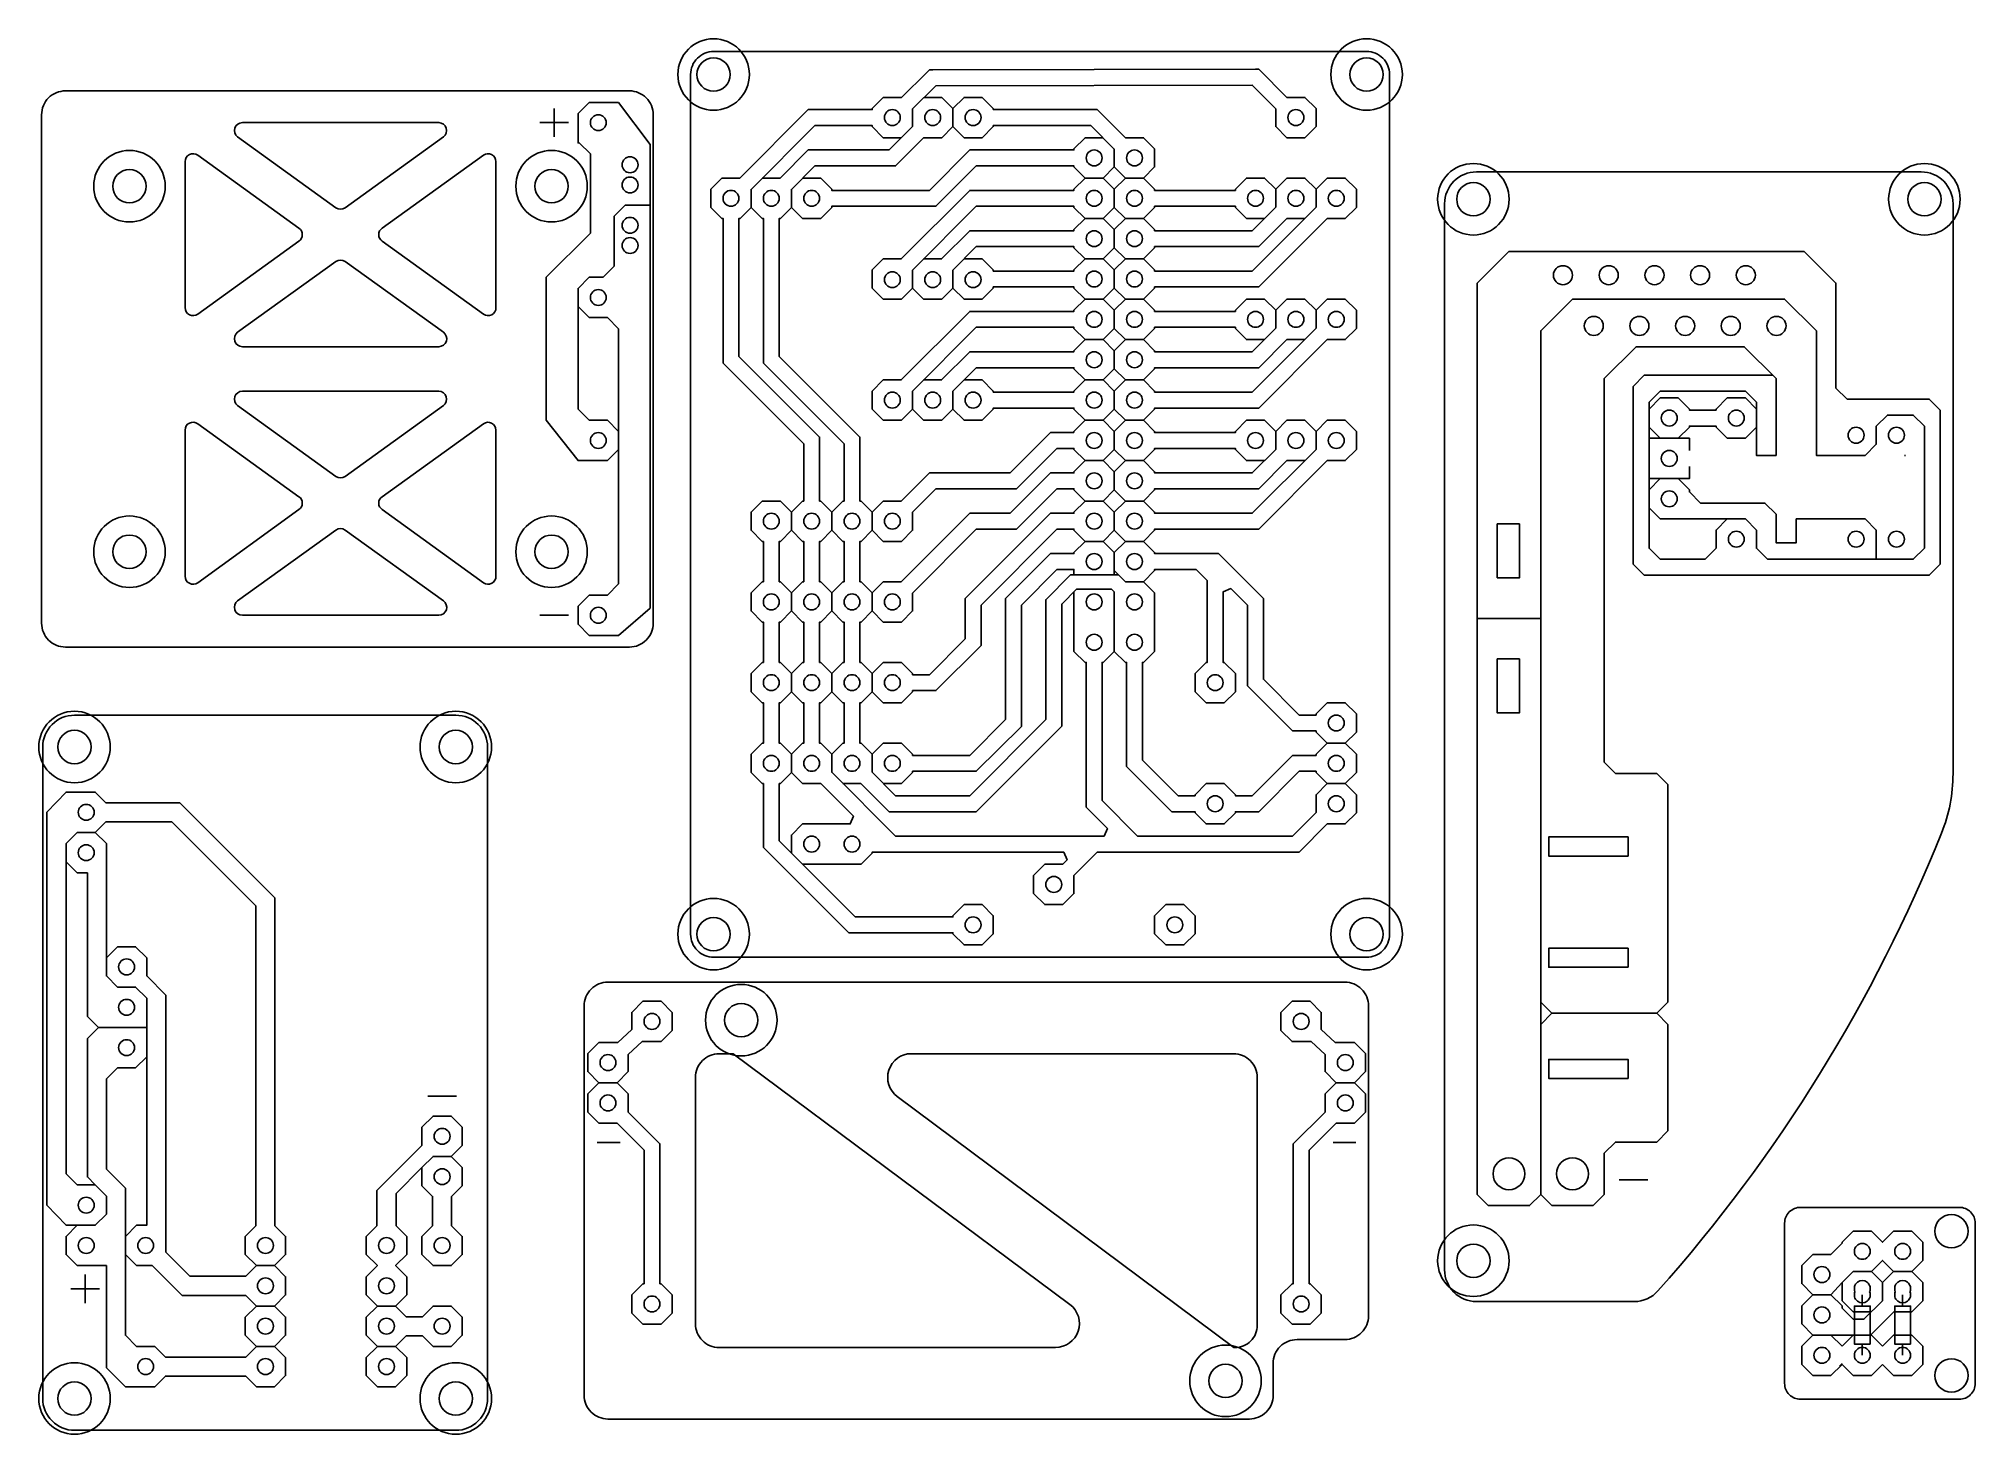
# Model space of a CAD drawing. Header units: inches. Extents: x 0 to 122, y 0 to 88.
import ezdxf

# ---------------------------------------------------------------- set-up
doc = ezdxf.new("R2010")
doc.units = ezdxf.units.IN
doc.header["$MEASUREMENT"] = 0
doc.layers.add('Circuit', color=30, linetype='Continuous')
doc.layers.add('Parts', color=3, linetype='Continuous')

msp = doc.modelspace()

# ---------------------------------------------------------------- linework, layer by layer
at = {"layer": 'Circuit'}
for p, q in [((32.44, 81.64), (32.44, 83.44)), ((31.54, 82.54), (33.34, 82.54)), ((102.06, 62.68), (101.36, 62.68)), ((117.43, 61.6), (117.5, 61.6)), ((102.06, 60.14), (101.36, 60.14)), ((109.35, 56.1), (109.35, 57.6)), ((31.54, 51.54), (33.34, 51.54)), ((94.54, 51.34), (90.54, 51.34)), ((24.49, 21.27), (26.29, 21.27)), ((35.16, 18.36), (36.59, 18.36)), ((82.91, 18.36), (81.48, 18.36)), ((99.48, 16.01), (101.28, 16.01)), ((2.92, 8.25), (2.92, 10.05)), ((2.02, 9.15), (3.82, 9.15)), ((110.97, 5.54), (111.67, 6.24)), ((111.67, 6.24), (112.81, 6.24)), ((112.81, 6.24), (113.51, 5.54)), ((113.51, 5.54), (114.21, 6.24)), ((114.21, 6.24), (115.35, 6.24)), ((115.35, 6.24), (116.05, 5.54)), ((116.05, 5.54), (116.75, 6.24)), ((116.75, 6.24), (117.89, 6.24)), ((117.89, 6.24), (118.59, 5.54)), ((110.97, 4.4), (110.97, 5.54)), ((118.59, 5.54), (118.59, 4.4)), ((111.67, 3.7), (110.97, 4.4)), ((112.81, 3.7), (111.67, 3.7)), ((113.51, 4.4), (112.81, 3.7)), ((113.51, 4.45), (113.34, 4.28)), ((114.21, 3.7), (113.51, 4.4)), ((115.35, 3.7), (114.21, 3.7)), ((116.05, 4.4), (115.35, 3.7)), ((116.75, 3.7), (116.05, 4.4)), ((117.89, 3.7), (116.75, 3.7)), ((118.59, 4.4), (117.89, 3.7))]:
    msp.add_line(p, q, dxfattribs=at)
for points in [[(85.03, 31.47), (85.03, 85.57, 0.414214), (83.58, 87.02), (42.48, 87.02, 0.414214), (41.03, 85.57), (41.03, 31.47, 0.414214), (42.48, 30.02), (83.58, 30.02, 0.414214)], [(38.68, 51.04), (38.68, 83.04, 0.414214), (37.18, 84.54), (1.68, 84.54, 0.414214), (0.18, 83.04), (0.18, 51.04, 0.414214), (1.68, 49.54), (37.18, 49.54, 0.414214)], [(12.82, 82.54, 0.728045), (12.52, 81.64), (18.71, 77.18, 0.322748), (19.29, 77.18), (25.47, 81.64, 0.728045), (25.18, 82.54)], [(16.38, 75.09, 0.512004), (16.38, 75.9), (10.01, 80.49, 0.61145), (9.21, 80.09), (9.21, 70.9, 0.61145), (10.01, 70.49)], [(21.61, 75.9, 0.512004), (21.61, 75.09), (27.99, 70.49, 0.61145), (28.78, 70.9), (28.78, 80.09, 0.61145), (27.99, 80.49)], [(120.49, 41.56), (120.49, 77.44, 0.414214), (118.49, 79.44), (90.49, 79.44, 0.414214), (88.49, 77.44), (88.49, 10.35, 0.414214), (90.49, 8.35), (100.43, 8.35, 0.214239), (101.92, 9.02, 0.086203), (119.77, 37.83, 0.095952)], [(25.47, 69.35, -0.728045), (25.18, 68.44), (12.82, 68.44, -0.728045), (12.52, 69.35), (18.71, 73.8, -0.322748), (19.29, 73.8)], [(25.47, 64.74, 0.728045), (25.18, 65.64), (12.82, 65.64, 0.728045), (12.52, 64.74), (18.71, 60.28, 0.322748), (19.29, 60.28)], [(16.38, 59, -0.512004), (16.38, 58.19), (10.01, 53.59, -0.61145), (9.21, 54), (9.21, 63.19, -0.61145), (10.01, 63.59)], [(21.61, 58.19, -0.512004), (21.61, 59), (27.99, 63.59, -0.61145), (28.78, 63.19), (28.78, 54, -0.61145), (27.99, 53.59)], [(12.82, 51.54, -0.728045), (12.52, 52.45), (18.71, 56.9, -0.322748), (19.29, 56.9), (25.47, 52.45, -0.728045), (25.18, 51.54)], [(2.25, 45.25), (26.25, 45.25, -0.414214), (28.25, 43.25), (28.25, 2.25, -0.414214), (26.25, 0.25), (2.25, 0.25, -0.414214), (0.25, 2.25), (0.25, 43.25, -0.414214)], [(82.2, 5.96, 0.414214), (83.7, 7.46), (83.7, 26.95, 0.414214), (82.2, 28.45), (35.83, 28.45, 0.414214), (34.33, 26.95), (34.33, 2.46, 0.414214), (35.83, 0.96), (76.2, 0.96, 0.414214), (77.7, 2.46), (77.7, 4.46, -0.414214), (79.2, 5.96)], [(43.71, 23.95), (42.83, 23.95, 0.414214), (41.33, 22.45), (41.33, 6.96, 0.414214), (42.83, 5.46), (64, 5.46, 0.722034), (64.9, 8.17)], [(54.93, 23.95, 0.722034), (54.04, 21.25), (75.23, 5.46), (75.3, 5.46, 0.414214), (76.7, 6.86), (76.7, 22.45, 0.414214), (75.2, 23.95)], [(120.89, 14.28), (110.89, 14.28, 0.414214), (109.89, 13.28), (109.89, 3.2, 0.414214), (110.89, 2.2), (117.89, 2.2), (120.89, 2.2, 0.414214), (121.89, 3.2), (121.89, 13.28, 0.414214)], [(115.24, 8.97, -1.527525), (114.32, 8.97, -1.527525)], [(117.78, 8.97, -1.527525), (116.86, 8.97, -1.527525)]]:
    msp.add_lwpolyline(points, format="xyb", close=True, dxfattribs=at)
for points in [[(47.38, 36.58), (47.38, 37.71), (48.08, 38.41), (51.08, 38.41), (51.28, 38.9), (49.22, 40.95), (48.08, 40.95), (47.38, 41.65), (47.38, 42.79), (48.08, 43.49), (48.15, 43.49), (48.15, 46.03), (48.08, 46.03), (47.38, 46.73), (47.38, 47.87), (48.08, 48.57), (48.15, 48.57), (48.15, 51.11), (48.08, 51.11), (47.38, 51.81), (47.38, 52.95), (48.08, 53.65), (48.15, 53.65), (48.15, 56.19), (48.08, 56.19), (47.38, 56.89), (47.38, 58.03), (48.08, 58.73), (48.15, 58.73), (48.15, 62.33), (43.07, 67.41), (43.07, 76.51), (43, 76.51), (42.3, 77.21), (42.3, 78.35), (43, 79.05), (44.13, 79.05), (48.44, 83.36), (52.46, 83.36), (52.46, 83.43), (53.16, 84.13), (54.3, 84.13), (55.92, 85.72), (56.06, 85.86), (56.27, 85.86), (76.59, 85.9), (76.79, 85.9), (78.56, 84.13), (79.7, 84.13), (80.4, 83.43), (80.4, 82.29), (79.7, 81.59), (78.56, 81.59), (77.86, 82.29), (77.86, 83.42), (76.38, 84.9), (56.47, 84.86), (55, 83.41), (55, 82.3), (53.52, 80.82), (48.44, 80.82), (46.67, 79.05), (45.54, 79.05)], [(67.97, 54.08), (64.95, 54.08), (63.39, 52.52), (63.39, 44.97), (58.6, 40.18), (53.93, 40.18), (52.46, 41.66), (52.46, 42.79), (51.76, 43.49), (51.69, 43.49), (51.69, 46.03), (51.76, 46.03), (52.46, 46.73), (52.46, 47.87), (51.76, 48.57), (51.69, 48.57), (51.69, 51.11), (51.76, 51.11), (52.46, 51.81), (52.46, 52.95), (51.76, 53.65), (51.69, 53.65), (51.69, 56.19), (51.76, 56.19), (52.46, 56.89), (52.46, 58.03), (51.76, 58.73), (51.69, 58.73), (51.69, 62.75), (46.61, 67.83), (46.61, 76.51), (46.68, 76.51), (47.38, 77.21), (47.38, 78.34), (48.85, 79.82), (53.93, 79.82), (55.7, 81.59), (56.84, 81.59), (57.54, 82.29), (57.54, 83.43), (56.84, 84.13), (55.73, 84.13)], [(38.49, 77.35), (38.49, 81.16), (36.49, 83.81), (34.65, 83.81), (33.95, 83.11), (33.95, 81.27), (34.02, 81.27), (34.72, 80.57), (34.72, 75.58), (31.95, 72.81), (31.95, 63.81), (33.95, 61.27), (35.79, 61.27), (36.49, 61.97), (36.49, 63.11), (35.79, 63.81), (34.65, 63.81), (33.95, 64.51), (33.95, 70.97)], [(65.16, 53.01), (65.16, 49.27), (65.86, 48.57), (65.93, 48.57), (65.93, 39.47), (67.27, 38.13), (67.06, 37.64), (53.93, 37.64), (49.92, 41.66), (49.92, 42.79), (49.22, 43.49), (49.15, 43.49), (49.15, 46.03), (49.22, 46.03), (49.92, 46.73), (49.92, 47.87), (49.22, 48.57), (49.15, 48.57), (49.15, 51.11), (49.22, 51.11), (49.92, 51.81), (49.92, 52.95), (49.22, 53.65), (49.15, 53.65), (49.15, 56.19), (49.22, 56.19), (49.92, 56.89), (49.92, 58.03), (49.22, 58.73), (49.15, 58.73), (49.15, 62.75), (44.07, 67.83), (44.07, 76.51), (44.14, 76.51), (44.84, 77.21), (44.84, 78.34), (48.85, 82.36), (52.46, 82.36), (52.46, 82.29), (53.16, 81.59), (54.29, 81.59)], [(47.38, 78.34), (47.38, 77.21), (48.08, 76.51), (49.22, 76.51), (49.92, 77.21), (49.92, 77.28), (56.47, 77.28), (59.01, 79.82), (65.16, 79.82), (65.16, 79.75), (65.86, 79.05), (67, 79.05), (67.7, 79.75), (67.7, 80.88)], [(66.99, 81.59), (65.86, 81.59), (65.16, 80.89), (65.16, 80.82), (58.6, 80.82), (56.06, 78.28), (49.92, 78.28), (49.92, 78.35), (49.22, 79.05), (48.08, 79.05)], [(44.84, 78.34), (44.84, 77.21), (45.54, 76.51), (45.61, 76.51), (45.61, 67.41), (50.69, 62.33), (50.69, 58.73), (50.62, 58.73), (49.92, 58.03), (49.92, 56.89), (50.62, 56.19), (50.69, 56.19), (50.69, 53.65), (50.62, 53.65), (49.92, 52.95), (49.92, 51.81), (50.62, 51.11), (50.69, 51.11), (50.69, 48.57), (50.62, 48.57), (49.92, 47.87), (49.92, 46.73), (50.62, 46.03), (50.69, 46.03), (50.69, 43.49), (50.62, 43.49), (49.92, 42.79), (49.92, 41.66)], [(77.86, 77.22), (77.86, 78.35), (77.16, 79.05), (76.02, 79.05), (75.32, 78.35), (75.32, 78.28), (70.24, 78.28), (70.24, 78.35), (69.54, 79.05), (68.4, 79.05), (67.7, 78.35), (67.7, 77.21), (68.4, 76.51), (69.54, 76.51), (70.24, 77.21), (70.24, 77.28), (75.32, 77.28), (75.32, 77.21), (76.02, 76.51), (77.15, 76.51)], [(80.4, 77.22), (80.4, 78.35), (79.7, 79.05), (78.56, 79.05), (77.86, 78.35), (77.86, 77.22), (76.38, 75.74), (70.24, 75.74), (70.24, 75.81), (69.54, 76.51), (68.4, 76.51), (67.7, 75.81), (67.7, 74.67), (68.4, 73.97), (69.54, 73.97), (70.24, 74.67), (70.24, 74.74), (76.79, 74.74), (78.56, 76.51), (79.69, 76.51)], [(55, 73.26), (55, 72.13), (55.7, 71.43), (56.84, 71.43), (57.54, 72.13), (57.54, 73.26), (59.01, 74.74), (65.16, 74.74), (65.16, 74.67), (65.86, 73.97), (67, 73.97), (67.7, 74.67), (67.7, 75.81), (67, 76.51), (65.86, 76.51), (65.16, 75.81), (65.16, 75.74), (58.6, 75.74), (56.83, 73.97), (55.7, 73.97)], [(94.54, 27.19), (94.54, 15.09), (93.84, 14.39), (91.24, 14.39), (90.54, 15.09), (90.54, 72.44), (92.54, 74.44), (111.12, 74.44), (113.12, 72.44), (113.12, 65.84), (113.82, 65.14), (118.99, 65.14), (119.69, 64.44), (119.69, 54.76), (118.99, 54.06), (101.06, 54.06), (100.36, 54.76), (100.36, 65.94), (101.06, 66.64), (108.12, 66.64), (109.14, 66.64)], [(57.54, 73.26), (57.54, 72.13), (58.24, 71.43), (59.38, 71.43), (60.08, 72.13), (60.08, 72.2), (65.16, 72.2), (65.16, 72.13), (65.86, 71.43), (67, 71.43), (67.7, 72.13), (67.7, 73.27), (67, 73.97), (65.86, 73.97), (65.16, 73.27), (65.16, 73.2), (60.08, 73.2), (60.08, 73.27), (59.38, 73.97), (58.24, 73.97)], [(77.86, 69.6), (77.86, 70.73), (77.16, 71.43), (76.02, 71.43), (75.32, 70.73), (75.32, 70.66), (70.24, 70.66), (70.24, 70.73), (69.54, 71.43), (68.4, 71.43), (67.7, 70.73), (67.7, 69.59), (68.4, 68.89), (69.54, 68.89), (70.24, 69.59), (70.24, 69.66), (75.32, 69.66), (75.32, 69.59), (76.02, 68.89), (77.15, 68.89)], [(80.4, 69.6), (80.4, 70.73), (79.7, 71.43), (78.56, 71.43), (77.86, 70.73), (77.86, 69.6), (76.38, 68.12), (70.24, 68.12), (70.24, 68.19), (69.54, 68.89), (68.4, 68.89), (67.7, 68.19), (67.7, 67.05), (68.4, 66.35), (69.54, 66.35), (70.24, 67.05), (70.24, 67.12), (76.79, 67.12), (78.56, 68.89), (79.69, 68.89)], [(55, 65.64), (55, 64.51), (55.7, 63.81), (56.84, 63.81), (57.54, 64.51), (57.54, 65.64), (59.01, 67.12), (65.16, 67.12), (65.16, 67.05), (65.86, 66.35), (67, 66.35), (67.7, 67.05), (67.7, 68.19), (67, 68.89), (65.86, 68.89), (65.16, 68.19), (65.16, 68.12), (58.6, 68.12), (56.83, 66.35), (55.7, 66.35)], [(57.54, 65.64), (57.54, 64.51), (58.24, 63.81), (59.38, 63.81), (60.08, 64.51), (60.08, 64.58), (65.16, 64.58), (65.16, 64.51), (65.86, 63.81), (67, 63.81), (67.7, 64.51), (67.7, 65.65), (67, 66.35), (65.86, 66.35), (65.16, 65.65), (65.16, 65.58), (60.08, 65.58), (60.08, 65.65), (59.38, 66.35), (58.24, 66.35)], [(77.86, 61.98), (77.86, 63.11), (77.16, 63.81), (76.02, 63.81), (75.32, 63.11), (75.32, 63.04), (70.24, 63.04), (70.24, 63.11), (69.54, 63.81), (68.4, 63.81), (67.7, 63.11), (67.7, 61.97), (68.4, 61.27), (69.54, 61.27), (70.24, 61.97), (70.24, 62.04), (75.32, 62.04), (75.32, 61.97), (76.02, 61.27), (77.15, 61.27)], [(80.4, 61.98), (80.4, 63.11), (79.7, 63.81), (78.56, 63.81), (77.86, 63.11), (77.86, 61.98), (76.38, 60.5), (70.24, 60.5), (70.24, 60.57), (69.54, 61.27), (68.4, 61.27), (67.7, 60.57), (67.7, 59.43), (68.4, 58.73), (69.54, 58.73), (70.24, 59.43), (70.24, 59.5), (76.79, 59.5), (78.56, 61.27), (79.69, 61.27)], [(103.9, 61.91), (103.9, 62.68), (103.2, 62.68)], [(113.12, 55.06), (115.66, 55.06), (115.66, 56.9), (114.96, 57.6), (110.62, 57.6), (110.62, 56.1), (109.35, 56.1), (109.35, 57.6), (109.35, 57.9), (108.65, 58.6), (104.6, 58.6), (103.9, 59.3), (103.9, 59.44), (103.2, 60.14), (102.06, 60.14), (101.36, 59.44), (101.36, 58.3), (102.06, 57.6), (103.9, 57.6), (106.28, 57.6)], [(103.9, 60.91), (103.9, 60.14), (103.2, 60.14)], [(67.7, 54.08), (67.7, 55.49), (67, 56.19), (65.86, 56.19), (65.16, 55.49), (65.16, 55.42), (63.68, 55.42), (60.85, 52.59), (60.85, 44.97), (58.6, 42.72), (55, 42.72), (55, 42.79), (54.3, 43.49), (53.16, 43.49), (52.46, 42.79), (52.46, 41.66)], [(68.4, 53.65), (69.54, 53.65), (70.24, 52.95), (70.24, 49.27), (69.54, 48.57), (69.47, 48.57), (69.47, 42.43), (71.71, 40.18), (72.78, 40.18), (72.78, 40.25), (73.48, 40.95), (74.62, 40.95), (75.32, 40.25), (75.32, 40.18), (76.38, 40.18), (78.92, 42.72), (80.4, 42.72), (80.4, 42.79), (81.1, 43.49), (82.24, 43.49), (82.94, 42.79), (82.94, 41.65), (82.24, 40.95), (81.1, 40.95), (80.4, 41.65), (80.4, 41.72), (79.33, 41.72), (76.79, 39.18), (75.32, 39.18), (75.32, 39.11), (74.62, 38.41), (73.48, 38.41), (72.78, 39.11), (72.78, 39.18), (71.32, 39.18), (68.47, 42.02), (68.47, 48.57), (68.4, 48.57), (67.7, 49.27), (67.7, 53.01), (67.53, 53.18), (65.32, 53.18), (64.39, 52.24), (64.39, 44.56), (59.01, 39.18), (53.52, 39.18), (51.75, 40.95), (50.62, 40.95)], [(53.16, 40.95), (54.3, 40.95), (55, 41.65), (55, 41.72), (59.01, 41.72), (61.85, 44.55), (61.85, 52.17), (64.09, 54.42), (65.16, 54.42), (65.16, 54.08)], [(67.7, 49.27), (67, 48.57), (66.93, 48.57), (66.93, 39.89), (69.17, 37.64), (78.92, 37.64), (80.4, 39.12), (80.4, 40.25), (81.1, 40.95), (82.24, 40.95), (82.94, 40.25), (82.94, 39.11), (82.24, 38.41), (82.17, 38.41), (81.1, 38.41), (79.33, 36.64), (66.63, 36.64), (65.16, 35.16), (65.16, 34.03), (64.46, 33.33), (63.32, 33.33), (62.62, 34.03), (62.62, 35.17), (63.32, 35.87), (64.45, 35.87), (64.73, 36.14), (64.52, 36.64), (52.46, 36.64), (52.46, 36.57), (51.76, 35.87), (48.08, 35.87)], [(3.56, 37.87), (3.56, 37.87), (4.23, 38.54), (8.38, 38.54), (13.67, 33.25), (13.67, 13.15), (13.67, 13.12), (13, 12.45), (13, 11.31), (13.7, 10.61), (14.84, 10.61), (15.54, 11.31), (15.54, 12.45), (14.87, 13.12), (14.87, 13.15), (14.87, 33.75), (8.88, 39.74), (4.23, 39.74), (3.56, 40.41), (1.72, 40.41), (0.52, 39.14), (0.52, 14.42), (1.72, 13.15), (3.56, 13.15), (4.26, 13.85), (4.26, 14.99), (3.56, 15.69), (2.42, 15.69), (1.72, 16.39), (1.72, 36.03)], [(4.26, 29.98), (4.26, 35.33), (4.26, 37.17), (3.56, 37.87), (2.42, 37.87), (1.72, 37.17), (1.72, 36.03), (2.42, 35.33), (3.06, 35.33), (3.06, 26.3), (3.76, 25.6), (3.76, 25.6)], [(7.15, 10.61), (6.16, 10.61), (5.46, 11.31), (5.46, 12.45), (6.16, 13.15), (6.8, 13.15), (6.8, 25.6), (6.8, 27.44), (6.1, 28.14), (4.96, 28.14), (4.26, 28.84), (4.26, 29.98), (4.96, 30.68), (6.1, 30.68), (6.8, 29.98), (6.8, 28.84), (8, 27.64), (8, 13.15), (8, 11.46), (9.52, 9.94), (13, 9.94), (13.03, 9.94), (13.7, 10.61), (14.84, 10.61), (15.54, 9.91), (15.54, 8.77), (14.84, 8.07), (13.7, 8.07), (13.03, 8.74), (13, 8.74), (9.02, 8.74), (7.14, 10.63)], [(4.26, 16.69), (4.26, 22.36), (4.96, 23.06), (6.1, 23.06), (6.8, 23.76), (6.8, 25.6), (4.26, 25.6), (3.76, 25.6), (3.06, 24.9), (3.06, 16.19), (3.56, 15.69)], [(24.82, 17.48), (25.96, 17.48), (26.66, 18.18), (26.66, 19.32), (25.96, 20.02), (24.82, 20.02), (24.12, 19.32), (24.12, 18.18), (21.29, 15.35), (21.29, 13.12), (20.62, 12.45), (20.62, 11.31), (21.32, 10.61), (20.62, 9.91), (20.62, 8.77), (21.32, 8.07)], [(2.42, 13.15), (1.72, 12.45), (1.72, 11.31), (2.42, 10.61), (4.26, 10.61), (4.26, 4.19), (5.46, 2.99), (7.3, 2.99), (7.97, 3.66), (13, 3.66), (13.03, 3.66), (13.7, 2.99), (14.84, 2.99), (15.54, 3.69), (15.54, 4.83), (14.84, 5.53), (13.7, 5.53), (13.03, 4.86), (13, 4.86), (7.97, 4.86), (7.3, 5.53), (6.16, 5.53), (5.46, 6.23), (5.46, 15.49), (4.26, 16.69)], [(22.46, 8.07), (23.16, 8.77), (23.16, 9.91), (22.46, 10.61), (23.16, 11.31), (23.16, 12.45), (22.49, 13.12), (22.49, 15.15), (24.12, 16.78)], [(113.51, 9.54), (112.81, 8.78), (111.67, 8.78), (110.97, 9.48), (110.97, 10.62), (111.67, 11.32), (112.81, 11.32), (113.51, 12.02), (113.51, 12.08), (114.21, 12.78), (115.35, 12.78), (116.05, 12.08), (116.75, 12.78), (117.89, 12.78), (118.59, 12.08), (118.59, 10.94), (117.89, 10.24), (116.75, 10.24), (116.05, 10.94), (115.35, 10.24)], [(115.34, 7.7), (114.21, 7.7), (113.51, 8.4), (113.51, 9.54), (114.21, 10.24), (115.35, 10.24), (116.05, 9.54), (116.05, 8.4)]]:
    msp.add_lwpolyline(points, dxfattribs=at)
for points in [[(60.08, 83.36), (60.08, 83.43), (59.38, 84.13), (58.24, 84.13), (57.54, 83.43), (57.54, 82.29), (58.24, 81.59), (59.38, 81.59), (60.08, 82.29), (60.08, 82.36), (66.22, 82.36), (67.7, 80.88), (67.7, 79.75), (68.4, 79.05), (69.54, 79.05), (70.24, 79.75), (70.24, 80.89), (69.54, 81.59), (68.4, 81.59), (66.63, 83.36)], [(55, 73.26), (59.01, 77.28), (65.16, 77.28), (65.16, 77.21), (65.86, 76.51), (67, 76.51), (67.7, 77.21), (67.7, 78.35), (67, 79.05), (65.86, 79.05), (65.16, 78.35), (65.16, 78.28), (58.6, 78.28), (54.29, 73.97), (53.16, 73.97), (52.46, 73.27), (52.46, 72.13), (53.16, 71.43), (54.3, 71.43), (55, 72.13)], [(80.4, 77.22), (76.38, 73.2), (70.24, 73.2), (70.24, 73.27), (69.54, 73.97), (68.4, 73.97), (67.7, 73.27), (67.7, 72.13), (68.4, 71.43), (69.54, 71.43), (70.24, 72.13), (70.24, 72.2), (76.79, 72.2), (81.1, 76.51), (82.24, 76.51), (82.94, 77.21), (82.94, 78.35), (82.24, 79.05), (81.1, 79.05), (80.4, 78.35)], [(38.49, 77.35), (36.92, 77.35), (36.22, 76.65), (36.22, 73.51), (35.52, 72.81), (34.65, 72.81), (33.95, 72.11), (33.95, 70.97), (34.65, 70.27), (35.79, 70.27), (36.49, 69.57), (36.49, 63.81), (36.49, 61.27), (36.49, 53.51), (35.79, 52.81), (34.65, 52.81), (33.95, 52.11), (33.95, 50.97), (34.65, 50.27), (36.49, 50.27), (38.49, 51.99)], [(55, 65.64), (59.01, 69.66), (65.16, 69.66), (65.16, 69.59), (65.86, 68.89), (67, 68.89), (67.7, 69.59), (67.7, 70.73), (67, 71.43), (65.86, 71.43), (65.16, 70.73), (65.16, 70.66), (58.6, 70.66), (54.29, 66.35), (53.16, 66.35), (52.46, 65.65), (52.46, 64.51), (53.16, 63.81), (54.3, 63.81), (55, 64.51)], [(80.4, 69.6), (76.38, 65.58), (70.24, 65.58), (70.24, 65.65), (69.54, 66.35), (68.4, 66.35), (67.7, 65.65), (67.7, 64.51), (68.4, 63.81), (69.54, 63.81), (70.24, 64.51), (70.24, 64.58), (76.79, 64.58), (81.1, 68.89), (82.24, 68.89), (82.94, 69.59), (82.94, 70.73), (82.24, 71.43), (81.1, 71.43), (80.4, 70.73)], [(115.66, 63.44), (116.36, 64.14), (117.99, 64.14), (118.69, 63.44), (118.69, 55.76), (117.99, 55.06), (108.82, 55.06), (108.12, 55.76), (108.12, 56.9), (107.42, 57.6), (106.28, 57.6), (105.58, 56.9), (105.58, 55.76), (104.88, 55.06), (102.06, 55.06), (101.36, 55.76), (101.36, 64.94), (102.06, 65.64), (107.42, 65.64), (108.12, 64.94), (108.12, 61.6), (109.35, 61.6), (109.35, 66.44), (107.35, 68.44), (100.54, 68.44), (98.54, 66.44), (98.54, 42.29), (99.24, 41.59), (101.84, 41.59), (102.54, 40.89), (102.54, 27.19), (101.84, 26.49), (95.24, 26.49), (94.54, 27.19), (94.54, 69.44), (96.54, 71.44), (109.89, 71.44), (111.89, 69.44), (111.89, 63.1), (111.89, 61.6), (114.96, 61.6), (115.66, 62.3)], [(105.58, 64.45), (103.9, 64.45), (103.9, 64.52), (103.2, 65.22), (102.06, 65.22), (101.36, 64.52), (101.36, 63.38), (102.06, 62.68), (103.2, 62.68), (103.9, 63.38), (103.9, 63.45), (105.58, 63.45), (105.58, 63.38), (106.28, 62.68), (107.42, 62.68), (108.12, 63.38), (108.12, 64.52), (107.42, 65.22), (106.28, 65.22), (105.58, 64.52)], [(65.16, 63.04), (63.68, 63.04), (61.14, 60.5), (56.06, 60.5), (54.29, 58.73), (53.16, 58.73), (52.46, 58.03), (52.46, 56.89), (53.16, 56.19), (54.3, 56.19), (55, 56.89), (55, 58.02), (56.47, 59.5), (61.55, 59.5), (64.09, 62.04), (65.16, 62.04), (65.16, 61.97), (65.86, 61.27), (67, 61.27), (67.7, 61.97), (67.7, 63.11), (67, 63.81), (65.86, 63.81), (65.16, 63.11)], [(80.4, 61.98), (76.38, 57.96), (70.24, 57.96), (70.24, 58.03), (69.54, 58.73), (68.4, 58.73), (67.7, 58.03), (67.7, 56.89), (68.4, 56.19), (69.54, 56.19), (70.24, 56.89), (70.24, 56.96), (76.79, 56.96), (81.1, 61.27), (82.24, 61.27), (82.94, 61.97), (82.94, 63.11), (82.24, 63.81), (81.1, 63.81), (80.4, 63.11)], [(55, 52.94), (59.01, 56.96), (61.55, 56.96), (64.09, 59.5), (65.16, 59.5), (65.16, 59.43), (65.86, 58.73), (67, 58.73), (67.7, 59.43), (67.7, 60.57), (67, 61.27), (65.86, 61.27), (65.16, 60.57), (65.16, 60.5), (63.68, 60.5), (61.14, 57.96), (58.6, 57.96), (54.29, 53.65), (53.16, 53.65), (52.46, 52.95), (52.46, 51.81), (53.16, 51.11), (54.3, 51.11), (55, 51.81)], [(45.61, 56.19), (45.61, 53.65), (45.54, 53.65), (44.84, 52.95), (44.84, 51.81), (45.54, 51.11), (45.61, 51.11), (45.61, 48.57), (45.54, 48.57), (44.84, 47.87), (44.84, 46.73), (45.54, 46.03), (45.61, 46.03), (45.61, 43.49), (45.54, 43.49), (44.84, 42.79), (44.84, 41.65), (45.54, 40.95), (45.61, 40.95), (45.61, 36.93), (50.98, 31.56), (57.54, 31.56), (57.54, 31.49), (58.24, 30.79), (59.38, 30.79), (60.08, 31.49), (60.08, 32.63), (59.38, 33.33), (58.24, 33.33), (57.54, 32.63), (57.54, 32.56), (51.39, 32.56), (46.61, 37.35), (46.61, 40.95), (46.68, 40.95), (47.38, 41.65), (47.38, 42.79), (46.68, 43.49), (46.61, 43.49), (46.61, 46.03), (46.68, 46.03), (47.38, 46.73), (47.38, 47.87), (46.68, 48.57), (46.61, 48.57), (46.61, 51.11), (46.68, 51.11), (47.38, 51.81), (47.38, 52.95), (46.68, 53.65), (46.61, 53.65), (46.61, 56.19), (46.68, 56.19), (47.38, 56.89), (47.38, 58.03), (46.68, 58.73), (46.61, 58.73), (45.54, 58.73), (44.84, 58.03), (44.84, 56.89), (45.54, 56.19)], [(55, 46.8), (56.47, 46.8), (59.31, 49.63), (59.31, 52.17), (64.09, 56.96), (65.16, 56.96), (65.16, 56.89), (65.86, 56.19), (67, 56.19), (67.7, 56.89), (67.7, 58.03), (67, 58.73), (65.86, 58.73), (65.16, 58.03), (65.16, 57.96), (63.68, 57.96), (58.31, 52.59), (58.31, 50.05), (56.06, 47.8), (55, 47.8), (55, 47.87), (54.3, 48.57), (53.16, 48.57), (52.46, 47.87), (52.46, 46.73), (53.16, 46.03), (54.3, 46.03), (55, 46.73)], [(74.62, 46.03), (75.32, 46.73), (75.32, 47.87), (74.62, 48.57), (74.55, 48.57), (74.55, 53.01), (75.04, 53.22), (76.09, 52.17), (76.09, 47.09), (76.23, 46.95), (78.92, 44.26), (80.4, 44.26), (80.4, 44.19), (81.1, 43.49), (82.24, 43.49), (82.94, 44.19), (82.94, 45.33), (82.24, 46.03), (81.1, 46.03), (80.4, 45.33), (80.4, 45.26), (79.33, 45.26), (77.09, 47.51), (77.09, 52.59), (74.25, 55.42), (70.24, 55.42), (70.24, 55.49), (69.54, 56.19), (68.4, 56.19), (67.7, 55.49), (67.7, 54.35), (68.4, 53.65), (69.54, 53.65), (70.24, 54.35), (70.24, 54.42), (72.85, 54.42), (73.55, 53.72), (73.55, 48.57), (73.48, 48.57), (72.78, 47.87), (72.78, 46.73), (73.48, 46.03)], [(91.8, 53.89), (93.2, 53.89), (93.2, 57.29), (91.8, 57.29)], [(91.8, 48.79), (93.2, 48.79), (93.2, 45.39), (91.8, 45.39)], [(100.04, 37.59), (95.04, 37.59), (95.04, 36.39), (100.04, 36.39)], [(70.94, 30.79), (72.08, 30.79), (72.78, 31.49), (72.78, 32.63), (72.08, 33.33), (70.94, 33.33), (70.24, 32.63), (70.24, 31.49)], [(100.04, 29.39), (95.04, 29.39), (95.04, 30.59), (100.04, 30.59)], [(37.1, 23.89), (37.98, 24.71), (39.17, 24.71), (39.87, 25.41), (39.87, 26.55), (39.17, 27.25), (38.03, 27.25), (37.33, 26.55), (37.33, 25.48), (36.46, 24.66), (35.26, 24.66), (34.56, 23.96), (34.56, 22.82), (35.26, 22.12), (36.4, 22.12), (37.1, 22.82)], [(80.09, 24.71), (78.89, 24.71), (78.19, 25.41), (78.19, 26.55), (78.89, 27.25), (80.03, 27.25), (80.73, 26.55), (80.73, 25.48), (81.61, 24.66), (82.81, 24.66), (83.51, 23.96), (83.51, 22.82), (82.81, 22.12), (81.67, 22.12), (80.97, 22.82), (80.97, 23.89)], [(98.54, 17.69), (98.54, 15.09), (97.84, 14.39), (95.24, 14.39), (94.54, 15.09), (94.54, 25.79), (95.24, 26.49), (101.84, 26.49), (102.54, 25.79), (102.54, 19.09), (101.84, 18.39), (99.24, 18.39)], [(100.04, 22.39), (95.04, 22.39), (95.04, 23.59), (100.04, 23.59)], [(36.4, 19.58), (35.26, 19.58), (34.56, 20.28), (34.56, 21.42), (35.26, 22.12), (36.4, 22.12), (37.1, 21.42), (37.1, 20.28), (39.1, 18.28), (39.1, 9.47), (39.17, 9.47), (39.87, 8.77), (39.87, 7.63), (39.17, 6.93), (38.03, 6.93), (37.33, 7.63), (37.33, 8.77), (38.03, 9.47), (38.1, 9.47), (38.1, 17.87)], [(79.96, 9.47), (80.03, 9.47), (80.73, 8.77), (80.73, 7.63), (80.03, 6.93), (78.89, 6.93), (78.19, 7.63), (78.19, 8.77), (78.89, 9.47), (78.96, 9.47), (78.96, 18.28), (80.97, 20.28), (80.97, 21.42), (81.67, 22.12), (82.81, 22.12), (83.51, 21.42), (83.51, 20.28), (82.81, 19.58), (81.67, 19.58), (79.96, 17.87)], [(25.99, 13.12), (25.99, 14.97), (26.66, 15.64), (26.66, 16.78), (25.96, 17.48), (24.82, 17.48), (24.12, 16.78), (24.12, 15.64), (24.79, 14.97), (24.79, 13.12), (24.12, 12.45), (24.12, 11.31), (24.82, 10.61), (25.96, 10.61), (26.66, 11.31), (26.66, 12.45)], [(116.76, 7.7), (115.3, 6.24), (111.67, 6.24), (110.97, 6.94), (110.97, 8.08), (111.67, 8.78), (112.81, 8.78), (113.51, 8.08), (113.51, 7.94), (114.21, 7.24), (114.88, 7.24), (116.05, 8.4), (116.05, 9.54), (116.75, 10.24), (117.89, 10.24), (118.59, 9.54), (118.59, 8.4), (117.89, 7.7)], [(13.7, 5.53), (14.84, 5.53), (15.54, 6.23), (15.54, 7.37), (14.84, 8.07), (13.7, 8.07), (13, 7.37), (13, 6.23)], [(23.13, 6.2), (24.15, 6.2), (24.82, 5.53), (25.96, 5.53), (26.66, 6.23), (26.66, 7.37), (25.96, 8.07), (24.82, 8.07), (24.15, 7.4), (23.13, 7.4), (22.46, 8.07), (21.32, 8.07), (20.62, 7.37), (20.62, 6.23), (21.32, 5.53), (22.46, 5.53)], [(21.32, 2.99), (22.46, 2.99), (23.16, 3.69), (23.16, 4.83), (22.46, 5.53), (21.32, 5.53), (20.62, 4.83), (20.62, 3.69)]]:
    msp.add_lwpolyline(points, close=True, dxfattribs=at)
for centre, radius in [((42.48, 85.57), 2.25), ((83.58, 85.57), 2.25), ((42.48, 85.57), 1.05), ((83.58, 85.57), 1.05), ((35.22, 82.54), 0.5), ((58.81, 82.86), 0.5), ((5.71, 78.54), 2.25), ((32.28, 78.54), 2.25), ((66.43, 80.32), 0.5), ((68.97, 80.32), 0.5), ((5.71, 78.54), 1.05), ((32.28, 78.54), 1.05), ((37.22, 79.89), 0.5), ((90.3, 77.72), 2.25), ((118.69, 77.72), 2.25), ((37.22, 78.62), 0.5), ((48.65, 77.78), 0.5), ((66.43, 77.78), 0.5), ((68.97, 77.78), 0.5), ((76.59, 77.78), 0.5), ((79.13, 77.78), 0.5), ((81.67, 77.78), 0.5), ((90.3, 77.72), 1.05), ((118.69, 77.72), 1.05), ((37.22, 76.08), 0.5), ((66.43, 75.24), 0.5), ((68.97, 75.24), 0.5), ((37.22, 74.81), 0.5), ((53.73, 72.66), 0.5), ((56.27, 72.66), 0.5), ((58.81, 72.66), 0.5), ((66.43, 72.7), 0.5), ((68.97, 72.7), 0.5), ((95.94, 72.94), 0.6), ((98.82, 72.94), 0.6), ((101.7, 72.94), 0.6), ((104.57, 72.94), 0.6), ((107.45, 72.94), 0.6), ((35.22, 71.54), 0.5), ((66.43, 70.16), 0.5), ((68.97, 70.16), 0.5), ((76.59, 70.16), 0.5), ((79.13, 70.16), 0.5), ((81.67, 70.16), 0.5), ((97.88, 69.75), 0.6), ((100.75, 69.75), 0.6), ((103.63, 69.75), 0.6), ((106.5, 69.75), 0.6), ((109.38, 69.75), 0.6), ((66.43, 67.62), 0.5), ((68.97, 67.62), 0.5), ((53.73, 65.08), 0.5), ((56.27, 65.08), 0.5), ((58.81, 65.08), 0.5), ((66.43, 65.08), 0.5), ((68.97, 65.08), 0.5), ((102.63, 63.95), 0.5), ((106.85, 63.95), 0.5), ((35.22, 62.54), 0.5), ((66.43, 62.54), 0.5), ((68.97, 62.54), 0.5), ((76.59, 62.54), 0.5), ((79.13, 62.54), 0.5), ((81.67, 62.54), 0.5), ((114.39, 62.87), 0.5), ((66.43, 60), 0.5), ((68.97, 60), 0.5), ((5.71, 55.54), 2.25), ((32.28, 55.54), 2.25), ((46.11, 57.46), 0.5), ((53.73, 57.46), 0.5), ((66.43, 57.46), 0.5), ((68.97, 57.46), 0.5), ((5.71, 55.54), 1.05), ((32.28, 55.54), 1.05), ((106.85, 56.33), 0.5), ((114.39, 56.33), 0.5), ((66.43, 54.92), 0.5), ((68.97, 54.92), 0.5), ((46.11, 52.38), 0.5), ((53.73, 52.38), 0.5), ((35.22, 51.54), 0.5), ((46.11, 47.3), 0.5), ((53.73, 47.3), 0.5), ((74.05, 47.3), 0.5), ((2.25, 43.25), 2.25), ((26.25, 43.25), 2.25), ((81.67, 44.76), 0.5), ((2.25, 43.25), 1.05), ((26.25, 43.25), 1.05), ((46.11, 42.22), 0.5), ((53.73, 42.22), 0.5), ((2.99, 39.14), 0.5), ((2.99, 36.6), 0.5), ((42.48, 31.47), 2.25), ((83.58, 31.47), 2.25), ((42.48, 31.47), 1.05), ((58.81, 32.06), 0.5), ((71.51, 32.06), 0.5), ((83.58, 31.47), 1.05), ((5.53, 29.41), 0.5), ((44.22, 26.06), 2.25), ((5.53, 26.87), 0.5), ((44.22, 26.06), 1.05), ((38.6, 25.98), 0.5), ((79.46, 25.98), 0.5), ((5.53, 24.33), 0.5), ((35.83, 23.39), 0.5), ((82.24, 23.39), 0.5), ((35.83, 20.85), 0.5), ((82.24, 20.85), 0.5), ((25.39, 18.75), 0.5), ((25.39, 18.75), 0.5), ((92.54, 16.39), 1), ((96.54, 16.39), 1), ((25.39, 16.21), 0.5), ((25.39, 16.21), 0.5), ((2.99, 14.42), 0.5), ((120.39, 12.78), 1.05), ((2.99, 11.88), 0.5), ((6.73, 11.88), 0.5), ((14.27, 11.88), 0.5), ((21.89, 11.88), 0.5), ((25.39, 11.88), 0.5), ((25.39, 11.88), 0.5), ((90.3, 10.92), 2.25), ((90.3, 10.92), 1.05), ((114.78, 11.51), 0.5), ((117.32, 11.51), 0.5), ((14.27, 9.34), 0.5), ((21.89, 9.34), 0.5), ((112.24, 10.05), 0.5), ((38.6, 8.2), 0.5), ((79.46, 8.2), 0.5), ((112.24, 7.51), 0.5), ((14.27, 6.8), 0.5), ((21.89, 6.8), 0.5), ((25.39, 6.8), 0.5), ((25.39, 6.8), 0.5), ((74.7, 3.36), 2.25), ((112.24, 4.97), 0.5), ((114.78, 4.97), 0.5), ((117.32, 4.97), 0.5), ((2.25, 2.25), 2.25), ((6.73, 4.26), 0.5), ((14.27, 4.26), 0.5), ((21.89, 4.26), 0.5), ((26.25, 2.25), 2.25), ((74.7, 3.36), 1.05), ((120.39, 3.7), 1.05), ((2.25, 2.25), 1.05), ((26.25, 2.25), 1.05)]:
    msp.add_circle(centre, radius, dxfattribs=at)
at = {"layer": 'Circuit', "color": 1}
for centre in [(53.73, 82.86), (79.13, 82.86), (43.57, 77.78), (102.63, 58.87), (48.65, 57.46), (48.65, 52.38), (66.43, 52.38), (66.43, 49.84), (48.65, 47.3), (48.65, 42.22), (81.67, 39.68), (48.65, 37.14), (51.19, 37.14), (63.89, 34.6)]:
    msp.add_circle(centre, 0.5, dxfattribs=at)
at = {"layer": 'Circuit', "color": 4}
for centre in [(56.27, 82.86), (46.11, 77.78), (116.93, 62.87), (102.63, 61.41), (51.19, 57.46), (116.93, 56.33), (51.19, 52.38), (68.97, 52.38), (68.97, 49.84), (51.19, 47.3), (51.19, 42.22), (81.67, 42.22), (74.05, 39.68)]:
    msp.add_circle(centre, 0.5, dxfattribs=at)
at = {"layer": 'Parts'}
for p, q in [((114.78, 8.77), (114.78, 8.07)), ((117.32, 8.77), (117.32, 8.07)), ((114.78, 5.67), (114.78, 4.97)), ((117.32, 5.67), (117.32, 4.97))]:
    msp.add_line(p, q, dxfattribs=at)
for points in [[(115.28, 5.67), (115.28, 8.07), (114.28, 8.07), (114.28, 5.67)], [(117.82, 5.67), (117.82, 8.07), (116.82, 8.07), (116.82, 5.67)]]:
    msp.add_lwpolyline(points, close=True, dxfattribs=at)

doc.saveas('drawing.dxf')
